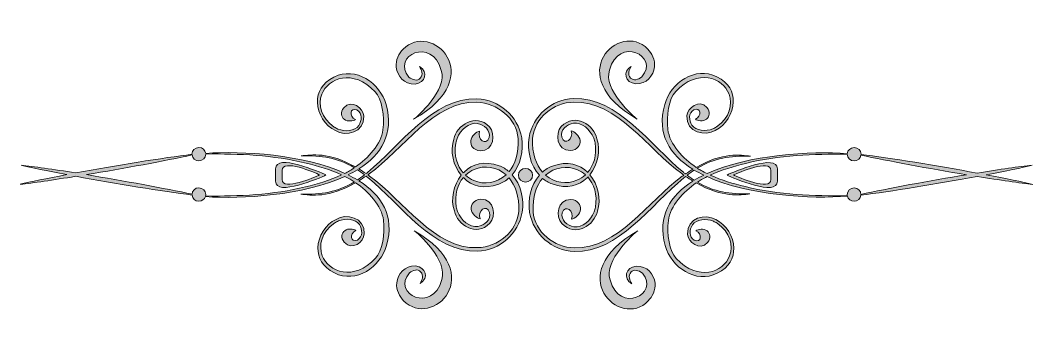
# Model space of a CAD drawing. Header units: inches. Extents: x -688 to 1283, y 119 to 722.
import ezdxf

# ---------------------------------------------------------------- set-up
doc = ezdxf.new("R2010")
doc.units = ezdxf.units.IN
doc.header["$MEASUREMENT"] = 0
doc.layers.add('图层 1', color=7, linetype='Continuous')

# ---------------------------------------------------------------- blocks, each defined once
blk = doc.blocks.new('block 2')
at = {"layer": '图层 1', "true_color": 0xffffff}
h = blk.add_hatch(color=7, dxfattribs=at)
h.dxf.hatch_style = 2
edge = h.paths.add_edge_path()
edge.add_spline(control_points=[(80.5, 597.6), (100.6, 599.8), (107.1, 621.6), (89.3, 631.7), (93.2, 624.9), (97.2, 616.6), (90.4, 609), (85, 602.9), (75.6, 605.8), (68.5, 611), (33.4, 652.8), (114.1, 690.9), (131.6, 624.4), (144.5, 586.9), (84.2, 533.1), (77.6, 529), (226.9, 614.7), (110.4, 721.6), (57.2, 665.4), (49.5, 657.3), (42.2, 644.5), (43.9, 630.5), (45.9, 613.6), (59, 596.6), (80.5, 597.6)], knot_values=[0, 0, 0, 0, 1, 1, 1, 2, 2, 2, 3, 3, 3, 4, 4, 4, 5, 5, 5, 6, 6, 6, 7, 7, 7, 8, 8, 8, 8], degree=3, periodic=1)
h = blk.add_hatch(color=7, dxfattribs=at)
h.dxf.hatch_style = 2
edge = h.paths.add_edge_path()
edge.add_spline(control_points=[(513.1, 529.5), (506.5, 533.6), (446.2, 587.5), (459.1, 625), (476.6, 691.4), (557.3, 653.3), (522.2, 611.5), (515.1, 606.3), (505.7, 603.4), (500.3, 609.5), (493.5, 617.2), (497.5, 625.4), (501.4, 632.2), (483.5, 622.1), (490, 600.3), (510.1, 598.2), (531.6, 597.1), (544.7, 614.1), (546.8, 631.1), (548.5, 645.1), (541.2, 657.8), (533.5, 665.9), (480.3, 722.1), (363.8, 615.2), (513.1, 529.5)], knot_values=[0, 0, 0, 0, 1, 1, 1, 2, 2, 2, 3, 3, 3, 4, 4, 4, 5, 5, 5, 6, 6, 6, 7, 7, 7, 8, 8, 8, 8], degree=3, periodic=1)
h = blk.add_hatch(color=7, dxfattribs=at)
h.dxf.hatch_style = 2
edge = h.paths.add_edge_path()
edge.add_spline(control_points=[(288.1, 492.8), (280.7, 535.4), (244.7, 567.2), (201.1, 568.8), (115.2, 571.9), (52.2, 478.1), (-12.4, 425.2), (-13.2, 424.5), (-14, 423.9), (-14.9, 423.2), (-19.7, 426.6), (-24.4, 429.6), (-29, 432.4), (15, 460.2), (39.8, 500.6), (24.1, 557.6), (12.6, 599.7), (-35.6, 632.6), (-77.4, 611.4), (-100.9, 599.5), (-110, 581.2), (-109.5, 562.6), (-109.3, 540.3), (-94.7, 516.2), (-74.4, 507), (-54.7, 494.6), (-17.8, 502.8), (-19.3, 535.4), (-20, 550.5), (-43.3, 568.8), (-58.2, 551.7), (-66.1, 542.7), (-62.7, 533.3), (-57.5, 529), (-51.1, 523.9), (-39.8, 525.5), (-35.6, 528.6), (-48.6, 534.6), (-46.4, 553.4), (-32.6, 547.2), (-21.8, 540.9), (-22.9, 526.2), (-29, 517.1), (-36.9, 505.9), (-55.8, 504.5), (-69.8, 510), (-72.3, 511.2), (-74.6, 512.4), (-76.8, 513.7), (-102.7, 531.4), (-108.8, 557.6), (-101.2, 577.7), (-89.2, 609.6), (-39.9, 628.3), (2.5, 582.8), (16.4, 567.9), (21.2, 535.5), (18, 508.7), (14.6, 480.7), (-11.1, 453), (-35.3, 436.1), (-87.6, 465.9), (-121.4, 459.7), (-141, 457.9), (-101.5, 458.4), (-70.9, 454.4), (-37.7, 434.5), (-40.8, 432.4), (-43.9, 430.5), (-46.9, 428.8), (-50, 427), (-53.1, 425.3), (-56.3, 423.7), (-137.2, 460.5), (-256, 467.8), (-327.2, 462.6), (-327.9, 469.1), (-333.5, 474.1), (-340.5, 474.1), (-347.9, 474.1), (-353.9, 468.3), (-353.9, 461.2), (-353.9, 461), (-353.9, 460.9), (-353.9, 460.8), (-409.5, 454.1), (-503.2, 438.7), (-580, 424.5), (-624, 431.6), (-662.8, 437.2), (-686.8, 439.7), (-668.1, 435), (-635.8, 428.4), (-597.8, 421.2), (-636.4, 413.9), (-669.3, 407.2), (-688.3, 402.4), (-664, 404.9), (-624.5, 410.7), (-579.9, 417.9), (-503.4, 403.7), (-409.9, 388.4), (-353.8, 381.5), (-353.3, 374.8), (-347.5, 369.5), (-340.4, 369.5), (-334.5, 369.5), (-329.5, 373.2), (-327.7, 378.4), (-256.3, 373.2), (-137, 380.6), (-56.2, 417.7), (-52.7, 416), (-49.3, 414.2), (-45.9, 412.2), (-43.2, 410.7), (-40.5, 409), (-37.7, 407.1), (-71.2, 386.7), (-102.1, 382.6), (-142, 383.1), (-122.2, 381.2), (-88.1, 375), (-35.2, 405.5), (-10.7, 388.6), (15.6, 360.6), (19, 332.3), (22.1, 305.5), (17.4, 273), (3.5, 258.2), (-38.9, 212.7), (-88.3, 231.4), (-100.3, 263.3), (-107.8, 283.4), (-101.8, 309.6), (-75.8, 327.3), (-73.7, 328.6), (-71.3, 329.8), (-68.8, 331), (-54.8, 336.5), (-36, 335.1), (-28, 323.9), (-21.9, 314.7), (-20.8, 300), (-31.6, 293.8), (-45.5, 287.6), (-47.7, 306.4), (-34.7, 312.4), (-38.8, 315.4), (-50.2, 317.1), (-56.5, 312), (-61.8, 307.7), (-65.1, 298.3), (-57.3, 289.3), (-42.4, 272.1), (-19.1, 290.5), (-18.4, 305.6), (-16.9, 338.2), (-53.7, 346.4), (-73.4, 334), (-73.4, 334), (-73.4, 334), (-73.4, 334), (-93.8, 324.8), (-108.4, 300.7), (-108.6, 278.4), (-109, 259.8), (-100, 241.4), (-76.4, 229.6), (-34.6, 208.4), (13.5, 241.3), (25.1, 283.4), (40.9, 340.8), (15.6, 381.3), (-29, 409.2), (-24.4, 412), (-19.7, 415.1), (-14.8, 418.5), (-13.7, 417.6), (-12.5, 416.7), (-11.4, 415.8), (53.1, 362.9), (116.2, 269.1), (202.1, 272.2), (245.7, 273.8), (281.7, 305.6), (289, 348.2), (293.4, 373.4), (286.7, 401.6), (269.5, 421), (286, 440.5), (292.3, 468.1), (288.1, 492.8)], knot_values=[0, 0, 0, 0, 1, 1, 1, 2, 2, 2, 3, 3, 3, 4, 4, 4, 5, 5, 5, 6, 6, 6, 7, 7, 7, 8, 8, 8, 9, 9, 9, 10, 10, 10, 11, 11, 11, 12, 12, 12, 13, 13, 13, 14, 14, 14, 15, 15, 15, 16, 16, 16, 17, 17, 17, 18, 18, 18, 19, 19, 19, 20, 20, 20, 21, 21, 21, 22, 22, 22, 23, 23, 23, 24, 24, 24, 25, 25, 25, 26, 26, 26, 27, 27, 27, 28, 28, 28, 29, 29, 29, 30, 30, 30, 31, 31, 31, 32, 32, 32, 33, 33, 33, 34, 34, 34, 35, 35, 35, 36, 36, 36, 37, 37, 37, 38, 38, 38, 39, 39, 39, 40, 40, 40, 41, 41, 41, 42, 42, 42, 43, 43, 43, 44, 44, 44, 45, 45, 45, 46, 46, 46, 47, 47, 47, 48, 48, 48, 49, 49, 49, 50, 50, 50, 51, 51, 51, 52, 52, 52, 53, 53, 53, 54, 54, 54, 55, 55, 55, 56, 56, 56, 57, 57, 57, 58, 58, 58, 59, 59, 59, 60, 60, 60, 61, 61, 61, 62, 62, 62, 63, 63, 63, 64, 64, 64, 64], degree=3, periodic=1)
edge = h.paths.add_edge_path()
edge.add_spline(control_points=[(-132.6, 397.4), (-196.7, 381.7), (-262.8, 378.9), (-327.3, 379.6), (-327.1, 380.5), (-327, 381.5), (-327, 382.5), (-327, 389.6), (-333, 395.5), (-340.4, 395.5), (-347.7, 395.5), (-353.5, 389.9), (-353.8, 383), (-405.8, 394.3), (-487.3, 409.2), (-559.6, 421.2), (-487, 433.2), (-405.3, 448.2), (-353.7, 459.5), (-352.9, 453.1), (-347.3, 448.2), (-340.5, 448.2), (-333, 448.2), (-327, 454), (-327, 461.2), (-327, 461.2), (-327, 461.3), (-327, 461.4), (-262.3, 462.1), (-195.9, 459.3), (-131.6, 443.6), (-108.1, 437.9), (-84.8, 431), (-62.6, 420.7), (-85, 410.2), (-108.8, 403.2), (-132.6, 397.4)], knot_values=[0, 0, 0, 0, 1, 1, 1, 2, 2, 2, 3, 3, 3, 4, 4, 4, 5, 5, 5, 6, 6, 6, 7, 7, 7, 8, 8, 8, 9, 9, 9, 10, 10, 10, 11, 11, 11, 12, 12, 12, 12], degree=3, periodic=1)
edge = h.paths.add_edge_path()
edge.add_spline(control_points=[(-31.8, 410.9), (-37.5, 414.4), (-43.6, 417.6), (-49.9, 420.7), (-43.6, 423.9), (-37.5, 427.2), (-31.7, 430.7), (-27.2, 427.7), (-22.6, 424.5), (-17.9, 420.9), (-22.6, 417.2), (-27.2, 413.9), (-31.8, 410.9)], knot_values=[0, 0, 0, 0, 1, 1, 1, 2, 2, 2, 3, 3, 3, 4, 4, 4, 4], degree=3, periodic=1)
edge = h.paths.add_edge_path()
edge.add_spline(control_points=[(282.3, 349.4), (278.3, 309.5), (242.2, 280.3), (201.8, 278.9), (118.4, 276), (57.8, 370.4), (-8.1, 418.4), (-9.3, 419.2), (-10.4, 420), (-11.5, 420.8), (-10.7, 421.4), (-9.9, 422), (-9.1, 422.6), (56.8, 470.6), (117.4, 565), (200.8, 562.1), (241.3, 560.7), (277.4, 531.5), (281.4, 491.6), (282.6, 462.6), (275.1, 441.3), (263.5, 427.1), (257.8, 432), (251.3, 435.9), (244.3, 438.4), (214.9, 448.9), (191.7, 441.7), (176.1, 426.2), (175.6, 425.6), (175, 425), (174.5, 424.5), (162.6, 438), (155.8, 458.1), (159.8, 482.8), (160.5, 485.8), (161.3, 488.8), (162.4, 491.9), (169, 508.4), (185.7, 523.4), (201.7, 521.1), (214.6, 518.9), (228.1, 507.9), (224.7, 493.5), (218.8, 476.5), (200.8, 490), (206.2, 506), (200.2, 505), (189.5, 496.6), (188.8, 486.9), (188.1, 478.9), (193.5, 468.4), (207.6, 467.8), (234.5, 466.6), (237.7, 501.6), (225.4, 514.5), (198.6, 542.4), (161.4, 517.4), (156.1, 490.4), (156.1, 490.4), (156.1, 490.4), (156.1, 490.4), (148.1, 467.5), (154.8, 438.7), (170.5, 419.9), (155.5, 401.1), (149.2, 373), (157, 350.6), (157, 350.6), (157, 350.6), (157, 350.6), (162.4, 323.6), (199.5, 298.6), (226.3, 326.5), (238.7, 339.4), (235.5, 374.4), (208.6, 373.2), (194.4, 372.6), (189.1, 362.1), (189.7, 354.1), (190.5, 344.4), (201.2, 336), (207.2, 335), (201.7, 351), (219.7, 364.5), (225.6, 347.5), (229.1, 333.1), (215.5, 322.1), (202.7, 319.9), (186.6, 317.6), (170, 332.6), (163.4, 349.1), (162.3, 352.2), (161.5, 355.2), (160.8, 358.2), (156.9, 382.3), (163.2, 402), (174.6, 415.5), (174.8, 415.3), (175, 415), (175.2, 414.8), (190.8, 399.3), (214, 392.1), (243.4, 402.6), (250.8, 405.3), (257.8, 409.6), (263.6, 414.9), (275.8, 400.7), (283.6, 379.1), (282.3, 349.4)], knot_values=[0, 0, 0, 0, 1, 1, 1, 2, 2, 2, 3, 3, 3, 4, 4, 4, 5, 5, 5, 6, 6, 6, 7, 7, 7, 8, 8, 8, 9, 9, 9, 10, 10, 10, 11, 11, 11, 12, 12, 12, 13, 13, 13, 14, 14, 14, 15, 15, 15, 16, 16, 16, 17, 17, 17, 18, 18, 18, 19, 19, 19, 20, 20, 20, 21, 21, 21, 22, 22, 22, 23, 23, 23, 24, 24, 24, 25, 25, 25, 26, 26, 26, 27, 27, 27, 28, 28, 28, 29, 29, 29, 30, 30, 30, 31, 31, 31, 32, 32, 32, 33, 33, 33, 34, 34, 34, 35, 35, 35, 36, 36, 36, 36], degree=3, periodic=1)
edge = h.paths.add_edge_path()
edge.add_spline(control_points=[(257.7, 420.9), (239.9, 404.4), (215.2, 401.1), (194.9, 409.6), (189.1, 412.1), (183.6, 415.6), (178.8, 420), (183.9, 424.9), (189.7, 428.7), (195.9, 431.3), (215.8, 439.8), (240, 436.8), (257.7, 420.9)], knot_values=[0, 0, 0, 0, 1, 1, 1, 2, 2, 2, 3, 3, 3, 4, 4, 4, 4], degree=3, periodic=1)
h = blk.add_hatch(color=7, dxfattribs=at)
h.dxf.hatch_style = 2
edge = h.paths.add_edge_path()
edge.add_spline(control_points=[(1192.8, 421), (1230.8, 428.2), (1263.1, 434.8), (1281.9, 439.5), (1257.8, 437), (1219, 431.4), (1175, 424.3), (1098.2, 438.5), (1004.5, 453.9), (948.9, 460.6), (948.9, 460.7), (948.9, 460.9), (948.9, 461), (948.9, 468.1), (942.9, 474), (935.5, 474), (928.4, 474), (922.6, 468.6), (922.1, 461.9), (851.3, 467.5), (730.8, 460.4), (649, 423.2), (645.1, 425.1), (641.3, 427.1), (637.6, 429.3), (635.1, 430.6), (632.7, 432.2), (630.1, 433.8), (663.4, 453.8), (694, 457.8), (733.7, 457.3), (714, 459.2), (680.1, 465.4), (627.7, 435.4), (602.9, 452.3), (576.1, 480.6), (572.7, 509.2), (569.5, 536), (574.3, 568.5), (588.1, 583.3), (630.6, 628.8), (679.9, 610.2), (691.9, 578.2), (699.5, 558.1), (693.4, 531.9), (667.5, 514.2), (665.3, 512.9), (663, 511.7), (660.5, 510.5), (646.5, 505), (627.6, 506.5), (619.7, 517.6), (613.6, 526.8), (612.5, 541.5), (623.3, 547.7), (637.1, 554), (639.3, 535.1), (626.3, 529.1), (630.5, 526.1), (641.8, 524.4), (648.2, 529.5), (653.4, 533.8), (656.8, 543.2), (648.9, 552.2), (634, 569.4), (610.7, 551), (610, 535.9), (608.5, 503.3), (645.4, 495.1), (665.1, 507.5), (685.4, 516.7), (700, 540.8), (700.2, 563.1), (700.7, 581.7), (691.6, 600.1), (668.1, 612), (626.3, 633.1), (578.1, 600.2), (566.6, 558.1), (550.7, 500.3), (576.4, 459.7), (621.5, 431.8), (616.9, 429), (612.1, 425.9), (607.2, 422.5), (605.8, 423.6), (604.4, 424.6), (603, 425.7), (538.5, 478.7), (475.5, 572.4), (389.6, 569.3), (346, 567.8), (310, 535.9), (302.6, 493.3), (298.2, 467.9), (305.1, 439.4), (322.6, 420), (305.8, 400.5), (299.3, 372.6), (303.6, 347.7), (310.9, 305.1), (346.9, 273.2), (390.5, 271.7), (476.4, 268.6), (539.5, 362.3), (604, 415.2), (605.1, 416.1), (606.2, 416.9), (607.3, 417.8), (612.2, 414.5), (616.9, 411.4), (621.5, 408.6), (577, 380.7), (551.7, 340.2), (567.5, 282.9), (579.1, 240.8), (627.3, 207.9), (669.1, 229), (692.6, 240.9), (701.6, 259.3), (701.2, 277.9), (701, 300.2), (686.4, 324.3), (666, 333.5), (646.3, 345.9), (609.5, 337.7), (611, 305), (611.7, 290), (635, 271.6), (649.9, 288.8), (657.8, 297.8), (654.4, 307.2), (649.1, 311.5), (642.8, 316.6), (631.5, 314.9), (627.3, 311.8), (640.3, 305.9), (638.1, 287), (624.3, 293.3), (613.5, 299.5), (614.6, 314.2), (620.7, 323.4), (628.6, 334.5), (647.5, 336), (661.4, 330.4), (663.9, 329.3), (666.3, 328.1), (668.5, 326.8), (694.4, 309.1), (700.4, 282.9), (692.9, 262.8), (680.9, 230.8), (631.5, 212.2), (589.1, 257.7), (575.3, 272.5), (570.5, 304.9), (573.7, 331.8), (577, 360.1), (603.3, 388.1), (627.8, 405), (679.6, 375.7), (713.1, 381.8), (732.7, 383.6), (693.5, 383.2), (663, 387.1), (630.2, 406.6), (633, 408.4), (635.8, 410.2), (638.5, 411.7), (642, 413.7), (645.5, 415.5), (649, 417.3), (731.3, 380.3), (852.1, 373.5), (922.4, 379.2), (923.8, 373.5), (929.1, 369.3), (935.4, 369.3), (942.5, 369.3), (948.3, 374.6), (948.8, 381.3), (1004.9, 388.2), (1098.5, 403.6), (1174.9, 417.7), (1219.5, 410.5), (1259, 404.7), (1283.3, 402.2), (1264.3, 407), (1231.4, 413.7), (1192.8, 421)], knot_values=[0, 0, 0, 0, 1, 1, 1, 2, 2, 2, 3, 3, 3, 4, 4, 4, 5, 5, 5, 6, 6, 6, 7, 7, 7, 8, 8, 8, 9, 9, 9, 10, 10, 10, 11, 11, 11, 12, 12, 12, 13, 13, 13, 14, 14, 14, 15, 15, 15, 16, 16, 16, 17, 17, 17, 18, 18, 18, 19, 19, 19, 20, 20, 20, 21, 21, 21, 22, 22, 22, 23, 23, 23, 24, 24, 24, 25, 25, 25, 26, 26, 26, 27, 27, 27, 28, 28, 28, 29, 29, 29, 30, 30, 30, 31, 31, 31, 32, 32, 32, 33, 33, 33, 34, 34, 34, 35, 35, 35, 36, 36, 36, 37, 37, 37, 38, 38, 38, 39, 39, 39, 40, 40, 40, 41, 41, 41, 42, 42, 42, 43, 43, 43, 44, 44, 44, 45, 45, 45, 46, 46, 46, 47, 47, 47, 48, 48, 48, 49, 49, 49, 50, 50, 50, 51, 51, 51, 52, 52, 52, 53, 53, 53, 54, 54, 54, 55, 55, 55, 56, 56, 56, 57, 57, 57, 58, 58, 58, 59, 59, 59, 60, 60, 60, 61, 61, 61, 62, 62, 62, 63, 63, 63, 63], degree=3, periodic=1)
edge = h.paths.add_edge_path()
edge.add_spline(control_points=[(600.7, 417.9), (534.8, 369.9), (474.3, 275.5), (390.8, 278.4), (350.4, 279.8), (314.3, 309), (310.3, 348.8), (309.1, 378.3), (316.7, 399.8), (328.7, 414), (334.2, 409.3), (340.5, 405.6), (347.3, 403.1), (376.7, 392.6), (399.9, 399.8), (415.5, 415.3), (415.9, 415.7), (416.3, 416.2), (416.7, 416.6), (428.9, 403), (435.9, 382.7), (431.8, 357.7), (431.2, 354.7), (430.3, 351.7), (429.3, 348.6), (422.6, 332.1), (406, 317), (389.9, 319.3), (377.1, 321.5), (363.5, 332.6), (367, 347), (372.9, 363.9), (390.9, 350.5), (385.4, 334.4), (391.5, 335.5), (402.2, 343.9), (402.9, 353.5), (403.5, 361.6), (398.2, 372.1), (384, 372.7), (357.1, 373.9), (353.9, 338.8), (366.3, 326), (393.1, 298.1), (430.2, 323), (435.6, 350.1), (443.6, 373.1), (436.7, 402.3), (420.7, 421.1), (436, 439.9), (442.5, 468.3), (434.6, 490.9), (429.3, 517.9), (392.1, 542.9), (365.3, 515), (352.9, 502.1), (356.2, 467.1), (383.1, 468.3), (397.2, 468.9), (402.5, 479.4), (401.9, 487.5), (401.2, 497.1), (390.5, 505.5), (384.5, 506.6), (389.9, 490.5), (371.9, 477.1), (366, 494), (362.6, 508.4), (376.1, 519.4), (389, 521.7), (405, 523.9), (421.7, 508.9), (428.3, 492.4), (429.3, 489.3), (430.2, 486.3), (430.9, 483.3), (434.8, 458.9), (428.3, 439), (416.6, 425.5), (416.6, 425.5), (416.5, 425.6), (416.5, 425.7), (400.9, 441.2), (377.7, 448.4), (348.3, 437.9), (341, 435.3), (334.3, 431.1), (328.5, 426), (316.1, 440.2), (308.1, 462), (309.3, 492.2), (313.3, 532), (349.4, 561.2), (389.9, 562.6), (473.3, 565.5), (533.9, 471.1), (599.8, 423.1), (601.2, 422.1), (602.5, 421.1), (603.9, 420.2), (602.9, 419.4), (601.8, 418.7), (600.7, 417.9)], knot_values=[0, 0, 0, 0, 1, 1, 1, 2, 2, 2, 3, 3, 3, 4, 4, 4, 5, 5, 5, 6, 6, 6, 7, 7, 7, 8, 8, 8, 9, 9, 9, 10, 10, 10, 11, 11, 11, 12, 12, 12, 13, 13, 13, 14, 14, 14, 15, 15, 15, 16, 16, 16, 17, 17, 17, 18, 18, 18, 19, 19, 19, 20, 20, 20, 21, 21, 21, 22, 22, 22, 23, 23, 23, 24, 24, 24, 25, 25, 25, 26, 26, 26, 27, 27, 27, 28, 28, 28, 29, 29, 29, 30, 30, 30, 31, 31, 31, 32, 32, 32, 33, 33, 33, 34, 34, 34, 34], degree=3, periodic=1)
edge = h.paths.add_edge_path()
edge.add_spline(control_points=[(334.5, 420.1), (352.3, 436.2), (376.7, 439.3), (396.7, 430.8), (402.3, 428.5), (407.6, 425.1), (412.3, 420.9), (407.3, 416.3), (401.8, 412.7), (395.8, 410.2), (376.1, 401.9), (352.2, 404.7), (334.5, 420.1)], knot_values=[0, 0, 0, 0, 1, 1, 1, 2, 2, 2, 3, 3, 3, 4, 4, 4, 4], degree=3, periodic=1)
edge = h.paths.add_edge_path()
edge.add_spline(control_points=[(624.2, 410.3), (619.6, 413.2), (614.9, 416.5), (610.2, 420.1), (615, 423.8), (619.6, 427.1), (624.2, 430.1), (630.1, 426.6), (636.3, 423.4), (642.7, 420.3), (636.2, 417.1), (630.1, 413.8), (624.2, 410.3)], knot_values=[0, 0, 0, 0, 1, 1, 1, 2, 2, 2, 3, 3, 3, 4, 4, 4, 4], degree=3, periodic=1)
edge = h.paths.add_edge_path()
edge.add_spline(control_points=[(948.8, 382.8), (948.6, 389.7), (942.7, 395.3), (935.4, 395.3), (928, 395.3), (922, 389.4), (922, 382.3), (922, 381.5), (922.1, 380.9), (922.2, 380.2), (856.4, 379.3), (788.8, 381.9), (723.2, 397.9), (700.2, 403.5), (677.2, 410.2), (655.3, 420.3), (677.5, 430.5), (700.8, 437.4), (724.2, 443.1), (789.3, 459), (856.6, 461.6), (922, 460.9), (922.1, 453.8), (928.1, 448), (935.5, 448), (942.3, 448), (947.9, 452.9), (948.8, 459.3), (1000.3, 448), (1082, 433), (1154.6, 421), (1082.3, 409.1), (1000.8, 394.1), (948.8, 382.8)], knot_values=[0, 0, 0, 0, 1, 1, 1, 2, 2, 2, 3, 3, 3, 4, 4, 4, 5, 5, 5, 6, 6, 6, 7, 7, 7, 8, 8, 8, 9, 9, 9, 10, 10, 10, 11, 11, 11, 11], degree=3, periodic=1)
h = blk.add_hatch(color=7, dxfattribs=at)
h.dxf.hatch_style = 2
edge = h.paths.add_edge_path()
edge.add_spline(control_points=[(-191.1, 432.5), (-191.1, 419.6), (-191.1, 421.5), (-191.1, 408.5), (-191.1, 377.4), (-104.9, 414.8), (-93.1, 420.5), (-104.9, 426.3), (-191.1, 463.7), (-191.1, 432.5)], knot_values=[0, 0, 0, 0, 1, 1, 1, 2, 2, 2, 3, 3, 3, 3], degree=3, periodic=1)
edge = h.paths.add_edge_path()
edge.add_spline(control_points=[(-105.3, 420.7), (-114.1, 416.3), (-178.3, 388.5), (-178.3, 411.7), (-178.3, 421.4), (-178.3, 419.9), (-178.3, 429.6), (-178.3, 452.8), (-114.1, 425), (-105.3, 420.7)], knot_values=[0, 0, 0, 0, 1, 1, 1, 2, 2, 2, 3, 3, 3, 3], degree=3, periodic=1)
h = blk.add_hatch(color=7, dxfattribs=at)
h.dxf.hatch_style = 2
edge = h.paths.add_edge_path()
edge.add_spline(control_points=[(688.1, 420.4), (699.9, 414.6), (786.1, 377.2), (786.1, 408.4), (786.1, 421.3), (786.1, 419.4), (786.1, 432.4), (786.1, 463.5), (699.9, 426.2), (688.1, 420.4)], knot_values=[0, 0, 0, 0, 1, 1, 1, 2, 2, 2, 3, 3, 3, 3], degree=3, periodic=1)
edge = h.paths.add_edge_path()
edge.add_spline(control_points=[(773.3, 411.5), (773.3, 388.4), (709.1, 416.2), (700.3, 420.5), (709.1, 424.8), (773.3, 452.6), (773.3, 429.4), (773.3, 419.8), (773.3, 421.2), (773.3, 411.5)], knot_values=[0, 0, 0, 0, 1, 1, 1, 2, 2, 2, 3, 3, 3, 3], degree=3, periodic=1)
h = blk.add_hatch(color=7, dxfattribs=at)
h.dxf.hatch_style = 2
edge = h.paths.add_edge_path()
edge.add_spline(control_points=[(309.5, 420), (309.5, 427.4), (303.3, 433.4), (295.6, 433.4), (287.9, 433.4), (281.7, 427.4), (281.7, 420), (281.7, 412.6), (287.9, 406.6), (295.6, 406.6), (303.3, 406.6), (309.5, 412.6), (309.5, 420)], knot_values=[0, 0, 0, 0, 1, 1, 1, 2, 2, 2, 3, 3, 3, 4, 4, 4, 4], degree=3, periodic=1)
h = blk.add_hatch(color=7, dxfattribs=at)
h.dxf.hatch_style = 2
edge = h.paths.add_edge_path()
edge.add_spline(control_points=[(78.6, 312), (85.2, 307.9), (145.4, 254), (132.6, 216.6), (115.1, 150.1), (34.4, 188.2), (69.5, 230), (76.6, 235.2), (85.9, 238.1), (91.3, 232), (98.1, 224.3), (94.2, 216.1), (90.3, 209.3), (108.1, 219.4), (101.6, 241.2), (81.5, 243.4), (60, 244.4), (46.9, 227.4), (44.8, 210.5), (43.1, 196.4), (50.5, 183.7), (58.2, 175.6), (111.4, 119.4), (227.9, 226.3), (78.6, 312)], knot_values=[0, 0, 0, 0, 1, 1, 1, 2, 2, 2, 3, 3, 3, 4, 4, 4, 5, 5, 5, 6, 6, 6, 7, 7, 7, 8, 8, 8, 8], degree=3, periodic=1)
h = blk.add_hatch(color=7, dxfattribs=at)
h.dxf.hatch_style = 2
edge = h.paths.add_edge_path()
edge.add_spline(control_points=[(511.1, 242.8), (491, 240.7), (484.5, 218.8), (502.3, 208.7), (498.4, 215.6), (494.5, 223.8), (501.3, 231.5), (506.7, 237.5), (516, 234.7), (523.1, 229.5), (558.2, 187.7), (477.5, 149.5), (460.1, 216), (447.2, 253.5), (507.4, 307.3), (514, 311.5), (364.7, 225.8), (481.2, 118.9), (534.4, 175.1), (542.1, 183.2), (549.5, 195.9), (547.8, 209.9), (545.7, 226.9), (532.6, 243.9), (511.1, 242.8)], knot_values=[0, 0, 0, 0, 1, 1, 1, 2, 2, 2, 3, 3, 3, 4, 4, 4, 5, 5, 5, 6, 6, 6, 7, 7, 7, 8, 8, 8, 8], degree=3, periodic=1)
at = {"layer": '图层 1', "lineweight": 0}
for points, knots in [([(80.5, 597.6), (100.6, 599.8), (107.1, 621.6), (89.3, 631.7), (93.2, 624.9), (97.2, 616.6), (90.4, 609), (85, 602.9), (75.6, 605.8), (68.5, 611), (33.4, 652.8), (114.1, 690.9), (131.6, 624.4), (144.5, 586.9), (84.2, 533.1), (77.6, 529), (226.9, 614.7), (110.4, 721.6), (57.2, 665.4), (49.5, 657.3), (42.2, 644.5), (43.9, 630.5), (45.9, 613.6), (59, 596.6), (80.5, 597.6)], [0, 0, 0, 0, 1, 1, 1, 2, 2, 2, 3, 3, 3, 4, 4, 4, 5, 5, 5, 6, 6, 6, 7, 7, 7, 8, 8, 8, 8]), ([(513.1, 529.5), (506.5, 533.6), (446.2, 587.5), (459.1, 625), (476.6, 691.4), (557.3, 653.3), (522.2, 611.5), (515.1, 606.3), (505.7, 603.4), (500.3, 609.5), (493.5, 617.2), (497.5, 625.4), (501.4, 632.2), (483.5, 622.1), (490, 600.3), (510.1, 598.2), (531.6, 597.1), (544.7, 614.1), (546.8, 631.1), (548.5, 645.1), (541.2, 657.8), (533.5, 665.9), (480.3, 722.1), (363.8, 615.2), (513.1, 529.5)], [0, 0, 0, 0, 1, 1, 1, 2, 2, 2, 3, 3, 3, 4, 4, 4, 5, 5, 5, 6, 6, 6, 7, 7, 7, 8, 8, 8, 8]), ([(288.1, 492.8), (280.7, 535.4), (244.7, 567.2), (201.1, 568.8), (115.2, 571.9), (52.2, 478.1), (-12.4, 425.2), (-13.2, 424.5), (-14, 423.9), (-14.9, 423.2), (-19.7, 426.6), (-24.4, 429.6), (-29, 432.4), (15, 460.2), (39.8, 500.6), (24.1, 557.6), (12.6, 599.7), (-35.6, 632.6), (-77.4, 611.4), (-100.9, 599.5), (-110, 581.2), (-109.5, 562.6), (-109.3, 540.3), (-94.7, 516.2), (-74.4, 507), (-54.7, 494.6), (-17.8, 502.8), (-19.3, 535.4), (-20, 550.5), (-43.3, 568.8), (-58.2, 551.7), (-66.1, 542.7), (-62.7, 533.3), (-57.5, 529), (-51.1, 523.9), (-39.8, 525.5), (-35.6, 528.6), (-48.6, 534.6), (-46.4, 553.4), (-32.6, 547.2), (-21.8, 540.9), (-22.9, 526.2), (-29, 517.1), (-36.9, 505.9), (-55.8, 504.5), (-69.8, 510), (-72.3, 511.2), (-74.6, 512.4), (-76.8, 513.7), (-102.7, 531.4), (-108.8, 557.6), (-101.2, 577.7), (-89.2, 609.6), (-39.9, 628.3), (2.5, 582.8), (16.4, 567.9), (21.2, 535.5), (18, 508.7), (14.6, 480.7), (-11.1, 453), (-35.3, 436.1), (-87.6, 465.9), (-121.4, 459.7), (-141, 457.9), (-101.5, 458.4), (-70.9, 454.4), (-37.7, 434.5), (-40.8, 432.4), (-43.9, 430.5), (-46.9, 428.8), (-50, 427), (-53.1, 425.3), (-56.3, 423.7), (-137.2, 460.5), (-256, 467.8), (-327.2, 462.6), (-327.9, 469.1), (-333.5, 474.1), (-340.5, 474.1), (-347.9, 474.1), (-353.9, 468.3), (-353.9, 461.2), (-353.9, 461), (-353.9, 460.9), (-353.9, 460.8), (-409.5, 454.1), (-503.2, 438.7), (-580, 424.5), (-624, 431.6), (-662.8, 437.2), (-686.8, 439.7), (-668.1, 435), (-635.8, 428.4), (-597.8, 421.2), (-636.4, 413.9), (-669.3, 407.2), (-688.3, 402.4), (-664, 404.9), (-624.5, 410.7), (-579.9, 417.9), (-503.4, 403.7), (-409.9, 388.4), (-353.8, 381.5), (-353.3, 374.8), (-347.5, 369.5), (-340.4, 369.5), (-334.5, 369.5), (-329.5, 373.2), (-327.7, 378.4), (-256.3, 373.2), (-137, 380.6), (-56.2, 417.7), (-52.7, 416), (-49.3, 414.2), (-45.9, 412.2), (-43.2, 410.7), (-40.5, 409), (-37.7, 407.1), (-71.2, 386.7), (-102.1, 382.6), (-142, 383.1), (-122.2, 381.2), (-88.1, 375), (-35.2, 405.5), (-10.7, 388.6), (15.6, 360.6), (19, 332.3), (22.1, 305.5), (17.4, 273), (3.5, 258.2), (-38.9, 212.7), (-88.3, 231.4), (-100.3, 263.3), (-107.8, 283.4), (-101.8, 309.6), (-75.8, 327.3), (-73.7, 328.6), (-71.3, 329.8), (-68.8, 331), (-54.8, 336.5), (-36, 335.1), (-28, 323.9), (-21.9, 314.7), (-20.8, 300), (-31.6, 293.8), (-45.5, 287.6), (-47.7, 306.4), (-34.7, 312.4), (-38.8, 315.4), (-50.2, 317.1), (-56.5, 312), (-61.8, 307.7), (-65.1, 298.3), (-57.3, 289.3), (-42.4, 272.1), (-19.1, 290.5), (-18.4, 305.6), (-16.9, 338.2), (-53.7, 346.4), (-73.4, 334), (-73.4, 334), (-73.4, 334), (-73.4, 334), (-93.8, 324.8), (-108.4, 300.7), (-108.6, 278.4), (-109, 259.8), (-100, 241.4), (-76.4, 229.6), (-34.6, 208.4), (13.5, 241.3), (25.1, 283.4), (40.9, 340.8), (15.6, 381.3), (-29, 409.2), (-24.4, 412), (-19.7, 415.1), (-14.8, 418.5), (-13.7, 417.6), (-12.5, 416.7), (-11.4, 415.8), (53.1, 362.9), (116.2, 269.1), (202.1, 272.2), (245.7, 273.8), (281.7, 305.6), (289, 348.2), (293.4, 373.4), (286.7, 401.6), (269.5, 421), (286, 440.5), (292.3, 468.1), (288.1, 492.8)], [0, 0, 0, 0, 1, 1, 1, 2, 2, 2, 3, 3, 3, 4, 4, 4, 5, 5, 5, 6, 6, 6, 7, 7, 7, 8, 8, 8, 9, 9, 9, 10, 10, 10, 11, 11, 11, 12, 12, 12, 13, 13, 13, 14, 14, 14, 15, 15, 15, 16, 16, 16, 17, 17, 17, 18, 18, 18, 19, 19, 19, 20, 20, 20, 21, 21, 21, 22, 22, 22, 23, 23, 23, 24, 24, 24, 25, 25, 25, 26, 26, 26, 27, 27, 27, 28, 28, 28, 29, 29, 29, 30, 30, 30, 31, 31, 31, 32, 32, 32, 33, 33, 33, 34, 34, 34, 35, 35, 35, 36, 36, 36, 37, 37, 37, 38, 38, 38, 39, 39, 39, 40, 40, 40, 41, 41, 41, 42, 42, 42, 43, 43, 43, 44, 44, 44, 45, 45, 45, 46, 46, 46, 47, 47, 47, 48, 48, 48, 49, 49, 49, 50, 50, 50, 51, 51, 51, 52, 52, 52, 53, 53, 53, 54, 54, 54, 55, 55, 55, 56, 56, 56, 57, 57, 57, 58, 58, 58, 59, 59, 59, 60, 60, 60, 61, 61, 61, 62, 62, 62, 63, 63, 63, 64, 64, 64, 64]), ([(1192.8, 421), (1230.8, 428.2), (1263.1, 434.8), (1281.9, 439.5), (1257.8, 437), (1219, 431.4), (1175, 424.3), (1098.2, 438.5), (1004.5, 453.9), (948.9, 460.6), (948.9, 460.7), (948.9, 460.9), (948.9, 461), (948.9, 468.1), (942.9, 474), (935.5, 474), (928.4, 474), (922.6, 468.6), (922.1, 461.9), (851.3, 467.5), (730.8, 460.4), (649, 423.2), (645.1, 425.1), (641.3, 427.1), (637.6, 429.3), (635.1, 430.6), (632.7, 432.2), (630.1, 433.8), (663.4, 453.8), (694, 457.8), (733.7, 457.3), (714, 459.2), (680.1, 465.4), (627.7, 435.4), (602.9, 452.3), (576.1, 480.6), (572.7, 509.2), (569.5, 536), (574.3, 568.5), (588.1, 583.3), (630.6, 628.8), (679.9, 610.2), (691.9, 578.2), (699.5, 558.1), (693.4, 531.9), (667.5, 514.2), (665.3, 512.9), (663, 511.7), (660.5, 510.5), (646.5, 505), (627.6, 506.5), (619.7, 517.6), (613.6, 526.8), (612.5, 541.5), (623.3, 547.7), (637.1, 554), (639.3, 535.1), (626.3, 529.1), (630.5, 526.1), (641.8, 524.4), (648.2, 529.5), (653.4, 533.8), (656.8, 543.2), (648.9, 552.2), (634, 569.4), (610.7, 551), (610, 535.9), (608.5, 503.3), (645.4, 495.1), (665.1, 507.5), (685.4, 516.7), (700, 540.8), (700.2, 563.1), (700.7, 581.7), (691.6, 600.1), (668.1, 612), (626.3, 633.1), (578.1, 600.2), (566.6, 558.1), (550.7, 500.3), (576.4, 459.7), (621.5, 431.8), (616.9, 429), (612.1, 425.9), (607.2, 422.5), (605.8, 423.6), (604.4, 424.6), (603, 425.7), (538.5, 478.7), (475.5, 572.4), (389.6, 569.3), (346, 567.8), (310, 535.9), (302.6, 493.3), (298.2, 467.9), (305.1, 439.4), (322.6, 420), (305.8, 400.5), (299.3, 372.6), (303.6, 347.7), (310.9, 305.1), (346.9, 273.2), (390.5, 271.7), (476.4, 268.6), (539.5, 362.3), (604, 415.2), (605.1, 416.1), (606.2, 416.9), (607.3, 417.8), (612.2, 414.5), (616.9, 411.4), (621.5, 408.6), (577, 380.7), (551.7, 340.2), (567.5, 282.9), (579.1, 240.8), (627.3, 207.9), (669.1, 229), (692.6, 240.9), (701.6, 259.3), (701.2, 277.9), (701, 300.2), (686.4, 324.3), (666, 333.5), (646.3, 345.9), (609.5, 337.7), (611, 305), (611.7, 290), (635, 271.6), (649.9, 288.8), (657.8, 297.8), (654.4, 307.2), (649.1, 311.5), (642.8, 316.6), (631.5, 314.9), (627.3, 311.8), (640.3, 305.9), (638.1, 287), (624.3, 293.3), (613.5, 299.5), (614.6, 314.2), (620.7, 323.4), (628.6, 334.5), (647.5, 336), (661.4, 330.4), (663.9, 329.3), (666.3, 328.1), (668.5, 326.8), (694.4, 309.1), (700.4, 282.9), (692.9, 262.8), (680.9, 230.8), (631.5, 212.2), (589.1, 257.7), (575.3, 272.5), (570.5, 304.9), (573.7, 331.8), (577, 360.1), (603.3, 388.1), (627.8, 405), (679.6, 375.7), (713.1, 381.8), (732.7, 383.6), (693.5, 383.2), (663, 387.1), (630.2, 406.6), (633, 408.4), (635.8, 410.2), (638.5, 411.7), (642, 413.7), (645.5, 415.5), (649, 417.3), (731.3, 380.3), (852.1, 373.5), (922.4, 379.2), (923.8, 373.5), (929.1, 369.3), (935.4, 369.3), (942.5, 369.3), (948.3, 374.6), (948.8, 381.3), (1004.9, 388.2), (1098.5, 403.6), (1174.9, 417.7), (1219.5, 410.5), (1259, 404.7), (1283.3, 402.2), (1264.3, 407), (1231.4, 413.7), (1192.8, 421)], [0, 0, 0, 0, 1, 1, 1, 2, 2, 2, 3, 3, 3, 4, 4, 4, 5, 5, 5, 6, 6, 6, 7, 7, 7, 8, 8, 8, 9, 9, 9, 10, 10, 10, 11, 11, 11, 12, 12, 12, 13, 13, 13, 14, 14, 14, 15, 15, 15, 16, 16, 16, 17, 17, 17, 18, 18, 18, 19, 19, 19, 20, 20, 20, 21, 21, 21, 22, 22, 22, 23, 23, 23, 24, 24, 24, 25, 25, 25, 26, 26, 26, 27, 27, 27, 28, 28, 28, 29, 29, 29, 30, 30, 30, 31, 31, 31, 32, 32, 32, 33, 33, 33, 34, 34, 34, 35, 35, 35, 36, 36, 36, 37, 37, 37, 38, 38, 38, 39, 39, 39, 40, 40, 40, 41, 41, 41, 42, 42, 42, 43, 43, 43, 44, 44, 44, 45, 45, 45, 46, 46, 46, 47, 47, 47, 48, 48, 48, 49, 49, 49, 50, 50, 50, 51, 51, 51, 52, 52, 52, 53, 53, 53, 54, 54, 54, 55, 55, 55, 56, 56, 56, 57, 57, 57, 58, 58, 58, 59, 59, 59, 60, 60, 60, 61, 61, 61, 62, 62, 62, 63, 63, 63, 63]), ([(282.3, 349.4), (278.3, 309.5), (242.2, 280.3), (201.8, 278.9), (118.4, 276), (57.8, 370.4), (-8.1, 418.4), (-9.3, 419.2), (-10.4, 420), (-11.5, 420.8), (-10.7, 421.4), (-9.9, 422), (-9.1, 422.6), (56.8, 470.6), (117.4, 565), (200.8, 562.1), (241.3, 560.7), (277.4, 531.5), (281.4, 491.6), (282.6, 462.6), (275.1, 441.3), (263.5, 427.1), (257.8, 432), (251.3, 435.9), (244.3, 438.4), (214.9, 448.9), (191.7, 441.7), (176.1, 426.2), (175.6, 425.6), (175, 425), (174.5, 424.5), (162.6, 438), (155.8, 458.1), (159.8, 482.8), (160.5, 485.8), (161.3, 488.8), (162.4, 491.9), (169, 508.4), (185.7, 523.4), (201.7, 521.1), (214.6, 518.9), (228.1, 507.9), (224.7, 493.5), (218.8, 476.5), (200.8, 490), (206.2, 506), (200.2, 505), (189.5, 496.6), (188.8, 486.9), (188.1, 478.9), (193.5, 468.4), (207.6, 467.8), (234.5, 466.6), (237.7, 501.6), (225.4, 514.5), (198.6, 542.4), (161.4, 517.4), (156.1, 490.4), (156.1, 490.4), (156.1, 490.4), (156.1, 490.4), (148.1, 467.5), (154.8, 438.7), (170.5, 419.9), (155.5, 401.1), (149.2, 373), (157, 350.6), (157, 350.6), (157, 350.6), (157, 350.6), (162.4, 323.6), (199.5, 298.6), (226.3, 326.5), (238.7, 339.4), (235.5, 374.4), (208.6, 373.2), (194.4, 372.6), (189.1, 362.1), (189.7, 354.1), (190.5, 344.4), (201.2, 336), (207.2, 335), (201.7, 351), (219.7, 364.5), (225.6, 347.5), (229.1, 333.1), (215.5, 322.1), (202.7, 319.9), (186.6, 317.6), (170, 332.6), (163.4, 349.1), (162.3, 352.2), (161.5, 355.2), (160.8, 358.2), (156.9, 382.3), (163.2, 402), (174.6, 415.5), (174.8, 415.3), (175, 415), (175.2, 414.8), (190.8, 399.3), (214, 392.1), (243.4, 402.6), (250.8, 405.3), (257.8, 409.6), (263.6, 414.9), (275.8, 400.7), (283.6, 379.1), (282.3, 349.4)], [0, 0, 0, 0, 1, 1, 1, 2, 2, 2, 3, 3, 3, 4, 4, 4, 5, 5, 5, 6, 6, 6, 7, 7, 7, 8, 8, 8, 9, 9, 9, 10, 10, 10, 11, 11, 11, 12, 12, 12, 13, 13, 13, 14, 14, 14, 15, 15, 15, 16, 16, 16, 17, 17, 17, 18, 18, 18, 19, 19, 19, 20, 20, 20, 21, 21, 21, 22, 22, 22, 23, 23, 23, 24, 24, 24, 25, 25, 25, 26, 26, 26, 27, 27, 27, 28, 28, 28, 29, 29, 29, 30, 30, 30, 31, 31, 31, 32, 32, 32, 33, 33, 33, 34, 34, 34, 35, 35, 35, 36, 36, 36, 36]), ([(600.7, 417.9), (534.8, 369.9), (474.3, 275.5), (390.8, 278.4), (350.4, 279.8), (314.3, 309), (310.3, 348.8), (309.1, 378.3), (316.7, 399.8), (328.7, 414), (334.2, 409.3), (340.5, 405.6), (347.3, 403.1), (376.7, 392.6), (399.9, 399.8), (415.5, 415.3), (415.9, 415.7), (416.3, 416.2), (416.7, 416.6), (428.9, 403), (435.9, 382.7), (431.8, 357.7), (431.2, 354.7), (430.3, 351.7), (429.3, 348.6), (422.6, 332.1), (406, 317), (389.9, 319.3), (377.1, 321.5), (363.5, 332.6), (367, 347), (372.9, 363.9), (390.9, 350.5), (385.4, 334.4), (391.5, 335.5), (402.2, 343.9), (402.9, 353.5), (403.5, 361.6), (398.2, 372.1), (384, 372.7), (357.1, 373.9), (353.9, 338.8), (366.3, 326), (393.1, 298.1), (430.2, 323), (435.6, 350.1), (443.6, 373.1), (436.7, 402.3), (420.7, 421.1), (436, 439.9), (442.5, 468.3), (434.6, 490.9), (429.3, 517.9), (392.1, 542.9), (365.3, 515), (352.9, 502.1), (356.2, 467.1), (383.1, 468.3), (397.2, 468.9), (402.5, 479.4), (401.9, 487.5), (401.2, 497.1), (390.5, 505.5), (384.5, 506.6), (389.9, 490.5), (371.9, 477.1), (366, 494), (362.6, 508.4), (376.1, 519.4), (389, 521.7), (405, 523.9), (421.7, 508.9), (428.3, 492.4), (429.3, 489.3), (430.2, 486.3), (430.9, 483.3), (434.8, 458.9), (428.3, 439), (416.6, 425.5), (416.6, 425.5), (416.5, 425.6), (416.5, 425.7), (400.9, 441.2), (377.7, 448.4), (348.3, 437.9), (341, 435.3), (334.3, 431.1), (328.5, 426), (316.1, 440.2), (308.1, 462), (309.3, 492.2), (313.3, 532), (349.4, 561.2), (389.9, 562.6), (473.3, 565.5), (533.9, 471.1), (599.8, 423.1), (601.2, 422.1), (602.5, 421.1), (603.9, 420.2), (602.9, 419.4), (601.8, 418.7), (600.7, 417.9)], [0, 0, 0, 0, 1, 1, 1, 2, 2, 2, 3, 3, 3, 4, 4, 4, 5, 5, 5, 6, 6, 6, 7, 7, 7, 8, 8, 8, 9, 9, 9, 10, 10, 10, 11, 11, 11, 12, 12, 12, 13, 13, 13, 14, 14, 14, 15, 15, 15, 16, 16, 16, 17, 17, 17, 18, 18, 18, 19, 19, 19, 20, 20, 20, 21, 21, 21, 22, 22, 22, 23, 23, 23, 24, 24, 24, 25, 25, 25, 26, 26, 26, 27, 27, 27, 28, 28, 28, 29, 29, 29, 30, 30, 30, 31, 31, 31, 32, 32, 32, 33, 33, 33, 34, 34, 34, 34]), ([(-132.6, 397.4), (-196.7, 381.7), (-262.8, 378.9), (-327.3, 379.6), (-327.1, 380.5), (-327, 381.5), (-327, 382.5), (-327, 389.6), (-333, 395.5), (-340.4, 395.5), (-347.7, 395.5), (-353.5, 389.9), (-353.8, 383), (-405.8, 394.3), (-487.3, 409.2), (-559.6, 421.2), (-487, 433.2), (-405.3, 448.2), (-353.7, 459.5), (-352.9, 453.1), (-347.3, 448.2), (-340.5, 448.2), (-333, 448.2), (-327, 454), (-327, 461.2), (-327, 461.2), (-327, 461.3), (-327, 461.4), (-262.3, 462.1), (-195.9, 459.3), (-131.6, 443.6), (-108.1, 437.9), (-84.8, 431), (-62.6, 420.7), (-85, 410.2), (-108.8, 403.2), (-132.6, 397.4)], [0, 0, 0, 0, 1, 1, 1, 2, 2, 2, 3, 3, 3, 4, 4, 4, 5, 5, 5, 6, 6, 6, 7, 7, 7, 8, 8, 8, 9, 9, 9, 10, 10, 10, 11, 11, 11, 12, 12, 12, 12]), ([(-191.1, 432.5), (-191.1, 419.6), (-191.1, 421.5), (-191.1, 408.5), (-191.1, 377.4), (-104.9, 414.8), (-93.1, 420.5), (-104.9, 426.3), (-191.1, 463.7), (-191.1, 432.5)], [0, 0, 0, 0, 1, 1, 1, 2, 2, 2, 3, 3, 3, 3]), ([(948.8, 382.8), (948.6, 389.7), (942.7, 395.3), (935.4, 395.3), (928, 395.3), (922, 389.4), (922, 382.3), (922, 381.5), (922.1, 380.9), (922.2, 380.2), (856.4, 379.3), (788.8, 381.9), (723.2, 397.9), (700.2, 403.5), (677.2, 410.2), (655.3, 420.3), (677.5, 430.5), (700.8, 437.4), (724.2, 443.1), (789.3, 459), (856.6, 461.6), (922, 460.9), (922.1, 453.8), (928.1, 448), (935.5, 448), (942.3, 448), (947.9, 452.9), (948.8, 459.3), (1000.3, 448), (1082, 433), (1154.6, 421), (1082.3, 409.1), (1000.8, 394.1), (948.8, 382.8)], [0, 0, 0, 0, 1, 1, 1, 2, 2, 2, 3, 3, 3, 4, 4, 4, 5, 5, 5, 6, 6, 6, 7, 7, 7, 8, 8, 8, 9, 9, 9, 10, 10, 10, 11, 11, 11, 11]), ([(688.1, 420.4), (699.9, 414.6), (786.1, 377.2), (786.1, 408.4), (786.1, 421.3), (786.1, 419.4), (786.1, 432.4), (786.1, 463.5), (699.9, 426.2), (688.1, 420.4)], [0, 0, 0, 0, 1, 1, 1, 2, 2, 2, 3, 3, 3, 3]), ([(-105.3, 420.7), (-114.1, 416.3), (-178.3, 388.5), (-178.3, 411.7), (-178.3, 421.4), (-178.3, 419.9), (-178.3, 429.6), (-178.3, 452.8), (-114.1, 425), (-105.3, 420.7)], [0, 0, 0, 0, 1, 1, 1, 2, 2, 2, 3, 3, 3, 3]), ([(257.7, 420.9), (239.9, 404.4), (215.2, 401.1), (194.9, 409.6), (189.1, 412.1), (183.6, 415.6), (178.8, 420), (183.9, 424.9), (189.7, 428.7), (195.9, 431.3), (215.8, 439.8), (240, 436.8), (257.7, 420.9)], [0, 0, 0, 0, 1, 1, 1, 2, 2, 2, 3, 3, 3, 4, 4, 4, 4]), ([(334.5, 420.1), (352.3, 436.2), (376.7, 439.3), (396.7, 430.8), (402.3, 428.5), (407.6, 425.1), (412.3, 420.9), (407.3, 416.3), (401.8, 412.7), (395.8, 410.2), (376.1, 401.9), (352.2, 404.7), (334.5, 420.1)], [0, 0, 0, 0, 1, 1, 1, 2, 2, 2, 3, 3, 3, 4, 4, 4, 4]), ([(773.3, 411.5), (773.3, 388.4), (709.1, 416.2), (700.3, 420.5), (709.1, 424.8), (773.3, 452.6), (773.3, 429.4), (773.3, 419.8), (773.3, 421.2), (773.3, 411.5)], [0, 0, 0, 0, 1, 1, 1, 2, 2, 2, 3, 3, 3, 3]), ([(-31.8, 410.9), (-37.5, 414.4), (-43.6, 417.6), (-49.9, 420.7), (-43.6, 423.9), (-37.5, 427.2), (-31.7, 430.7), (-27.2, 427.7), (-22.6, 424.5), (-17.9, 420.9), (-22.6, 417.2), (-27.2, 413.9), (-31.8, 410.9)], [0, 0, 0, 0, 1, 1, 1, 2, 2, 2, 3, 3, 3, 4, 4, 4, 4]), ([(309.5, 420), (309.5, 427.4), (303.3, 433.4), (295.6, 433.4), (287.9, 433.4), (281.7, 427.4), (281.7, 420), (281.7, 412.6), (287.9, 406.6), (295.6, 406.6), (303.3, 406.6), (309.5, 412.6), (309.5, 420)], [0, 0, 0, 0, 1, 1, 1, 2, 2, 2, 3, 3, 3, 4, 4, 4, 4]), ([(624.2, 410.3), (619.6, 413.2), (614.9, 416.5), (610.2, 420.1), (615, 423.8), (619.6, 427.1), (624.2, 430.1), (630.1, 426.6), (636.3, 423.4), (642.7, 420.3), (636.2, 417.1), (630.1, 413.8), (624.2, 410.3)], [0, 0, 0, 0, 1, 1, 1, 2, 2, 2, 3, 3, 3, 4, 4, 4, 4]), ([(78.6, 312), (85.2, 307.9), (145.4, 254), (132.6, 216.6), (115.1, 150.1), (34.4, 188.2), (69.5, 230), (76.6, 235.2), (85.9, 238.1), (91.3, 232), (98.1, 224.3), (94.2, 216.1), (90.3, 209.3), (108.1, 219.4), (101.6, 241.2), (81.5, 243.4), (60, 244.4), (46.9, 227.4), (44.8, 210.5), (43.1, 196.4), (50.5, 183.7), (58.2, 175.6), (111.4, 119.4), (227.9, 226.3), (78.6, 312)], [0, 0, 0, 0, 1, 1, 1, 2, 2, 2, 3, 3, 3, 4, 4, 4, 5, 5, 5, 6, 6, 6, 7, 7, 7, 8, 8, 8, 8]), ([(511.1, 242.8), (491, 240.7), (484.5, 218.8), (502.3, 208.7), (498.4, 215.6), (494.5, 223.8), (501.3, 231.5), (506.7, 237.5), (516, 234.7), (523.1, 229.5), (558.2, 187.7), (477.5, 149.5), (460.1, 216), (447.2, 253.5), (507.4, 307.3), (514, 311.5), (364.7, 225.8), (481.2, 118.9), (534.4, 175.1), (542.1, 183.2), (549.5, 195.9), (547.8, 209.9), (545.7, 226.9), (532.6, 243.9), (511.1, 242.8)], [0, 0, 0, 0, 1, 1, 1, 2, 2, 2, 3, 3, 3, 4, 4, 4, 5, 5, 5, 6, 6, 6, 7, 7, 7, 8, 8, 8, 8])]:
    blk.add_open_spline(points, degree=3, knots=knots, dxfattribs=at)

msp = doc.modelspace()

# ---------------------------------------------------------------- block references
at = {"layer": '图层 1'}
msp.add_blockref('block 2', (0, 0), dxfattribs=at)

doc.saveas('drawing.dxf')
